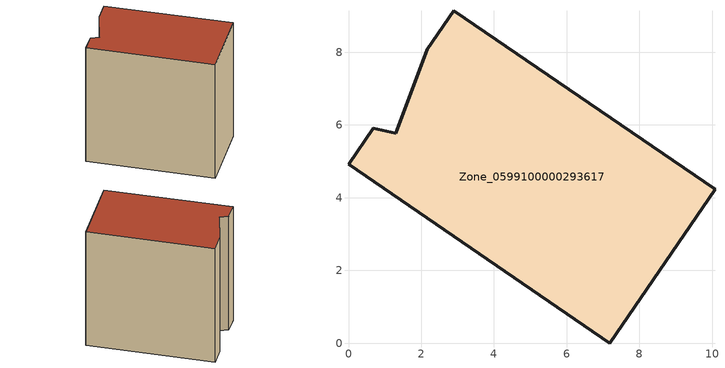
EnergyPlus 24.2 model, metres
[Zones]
Zone_0599100000293617
 floor ground (C_G): 0.68,5.91 1.3,5.78 2.16,8.08 2.89,9.14 10.08,4.23 7.18,0 0,4.92 z0
 wall outside (C_F): 7.18,0 10.08,4.23 2.89,9.14 2.16,8.08 1.3,5.78 0.68,5.91 0,4.92 7.18,0 z0:8.92
 roof outside (C_R): 1.3,5.78 0.68,5.91 0,4.92 7.18,0 10.08,4.23 2.89,9.14 2.16,8.08 z8.92
[BUILDING]
Pand.0599100000293617: North Axis=0; Terrain=City; Loads Convergence Tolerance Value=0.04; Temperature Convergence Tolerance Value=0.4; Solar Distribution=FullExterior; Maximum Number of Warmup Days=25; Minimum Number of Warmup Days=1
[Site:Location]
Rotterdam.The.Hague.AP_ZH_NLD Design_Conditions: Latitude=51.96; Longitude=4.45; Time Zone=1; Elevation=-4.5
[SITE:GROUNDTEMPERATURE:BUILDINGSURFACE]
18, 18, 18, 18, 18, 18, 18, 18, 18, 18, 18, 18
[MATERIAL] Thermal Absorptance=0.9; Solar Absorptance=0.7; Visible Absorptance=0.7
Name | Roughness | Thickness | Conductivity | Density | Specific Heat
G.TI.1946 | MediumSmooth | 0.15 | 1 | 540 | 1210
F.TI.1946 | Rough | 0.3 | 0.857143 | 1920 | 840
R.TI.1946 | MediumRough | 0.2 | 0.1 | 1500 | 1000
[CONSTRUCTION]
C_G: G.TI.1946
C_F: F.TI.1946
C_R: R.TI.1946
[ZONE]
Zone_0599100000293617: Type=1; Multiplier=1; Ceiling Height=Autocalculate; Volume=Autocalculate; Floor Area=autocalculate; Part of Total Floor Area=Yes
[ZONEINFILTRATION:DESIGNFLOWRATE]
Infil_Zone_0599100000293617: Zone or ZoneList or Space or SpaceList=Zone_0599100000293617; Schedule=AlwaysOn; Design Flow Rate Calculation Method=Flow/Area; Flow Rate per Floor Area=0.003; Constant Term Coefficient=1; Temperature Term Coefficient=0; Velocity Term Coefficient=0; Velocity Squared Term Coefficient=0
[HVACTEMPLATE:ZONE:IDEALLOADSAIRSYSTEM]
Zone_0599100000293617: Maximum Heating Supply Air Temperature=50; Minimum Cooling Supply Air Temperature=13; Maximum Heating Supply Air Humidity Ratio=0.0156; Minimum Cooling Supply Air Humidity Ratio=0.0077; Heating Limit=NoLimit; Cooling Limit=NoLimit; Dehumidification Control Type=ConstantSensibleHeatRatio; Cooling Sensible Heat Ratio=0.7; Dehumidification Setpoint=60; Humidification Control Type=None; Humidification Setpoint=30; Outdoor Air Method=None; Outdoor Air Flow Rate per Person=0.00944; Outdoor Air Flow Rate per Zone Floor Area=0; Outdoor Air Flow Rate per Zone=0; Demand Controlled Ventilation Type=None; Outdoor Air Economizer Type=NoEconomizer; Heat Recovery Type=None; Sensible Heat Recovery Effectiveness=0.7; Latent Heat Recovery Effectiveness=0.65
[ZONECONTROL:THERMOSTAT]
ThermostatControl_Zone_0599100000293617: Zone or ZoneList=Zone_0599100000293617; Control Type Schedule=DualSetpointControlType; Control 1=Thermostat_Zone_0599100000293617; Temperature Difference Between Cutout And Setpoint=0
[THERMOSTATSETPOINT:DUALSETPOINT]
Thermostat_Zone_0599100000293617: Heating Setpoint Temperature Schedule=HeatingSetpoint_Zone_0599100000293617; Cooling Setpoint Temperature Schedule=CoolingSetpoint_Zone_0599100000293617
[SCHEDULE:COMPACT]
HeatingSetpoint_Zone_0599100000293617: Through: 12/31, For: AllDays, Until: 24:00, 21
CoolingSetpoint_Zone_0599100000293617: Through: 12/31, For: AllDays, Until: 24:00, 24
DualSetpointControlType: Through: 12/31, For: AllDays, Until: 24:00, 4
AlwaysOn: Through: 12/31, For: AllDays, Until: 24:00, 1
